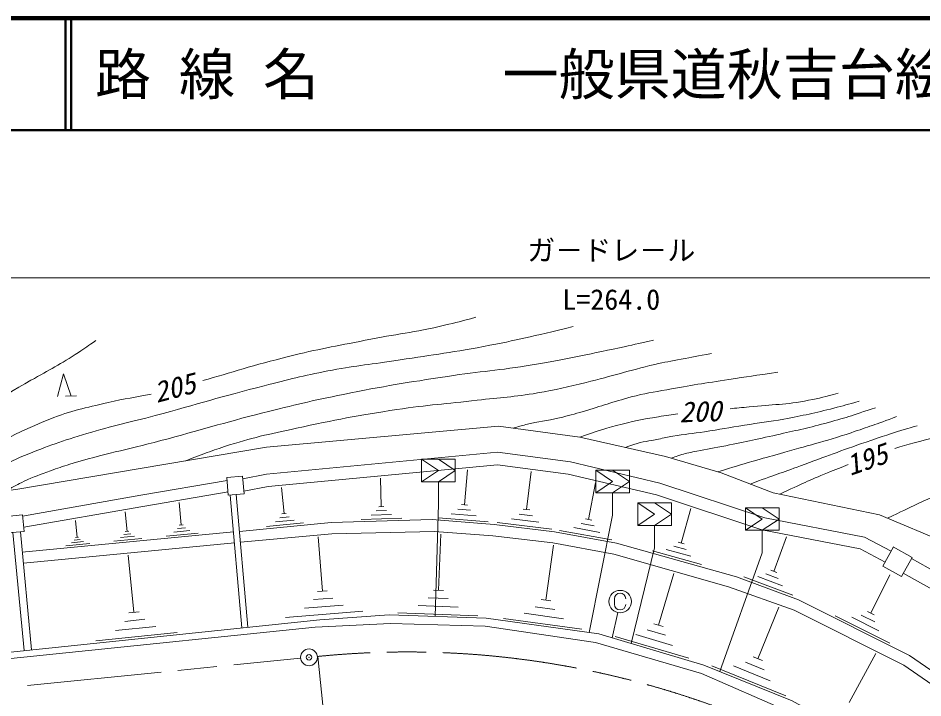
# Model space of a CAD drawing. Units: millimetres, scale not verified. Extents: x 40000 to 680000, y 20000 to 380000.
# Drawn here: x 173522 to 254236, y 319410 to 380000 of the extents above; entities that cross this region are included whole.
import ezdxf
from ezdxf.enums import TextEntityAlignment as Align

# ---------------------------------------------------------------- set-up
doc = ezdxf.new("R2010")
doc.units = ezdxf.units.MM
doc.header["$LTSCALE"] = 1000
doc.header["$PDMODE"] = 32
doc.header["$PDSIZE"] = 500
doc.linetypes.add('CHAIN', pattern=[18.5, 12, -1.5, 3.5, -1.5])
doc.linetypes.add('LONG_DASHED_DOTTED', pattern=[15.25, 12, -1.5, 0.25, -1.5])
for name, color, linetype, lineweight in [('M-BMK', 2, 'CHAIN', 13), ('M-TTL', 2, 'Continuous', 140), ('M-TTL-LINE', 7, 'Continuous', 50), ('M-TTL-TXT', 7, 'Continuous', 13)]:
    doc.layers.add(name, color=color, linetype=linetype, lineweight=lineweight)
doc.styles.add('@ＭＳ ゴシック', font='')
doc.styles.add('ＭＳ ゴシック', font='')
doc.styles.get('@ＭＳ ゴシック').set_extended_font_data('@MS Gothic')
doc.styles.get('ＭＳ ゴシック').set_extended_font_data('MS Gothic')

msp = doc.modelspace()

# ---------------------------------------------------------------- linework, layer by layer
at = {"layer": 'M-BMK'}
msp.add_line((100719, 313113), (198726, 322951), dxfattribs=at)
msp.add_arc((208250, 243505), 80000, 52.64003, 95.7317, dxfattribs=at)
at = {"layer": 'M-TTL'}
msp.add_line((680000, 380000), (40000, 380000), dxfattribs=at)
at = {"layer": 'M-TTL-LINE'}
for p, q in [((177750, 380000), (177750, 370000)), ((178250, 380000), (178250, 370000)), ((40000, 370000), (680000, 370000))]:
    msp.add_line(p, q, dxfattribs=at)
at = {"layer": 'M-TTL-TXT'}
for p, q in [((106458, 356840), (346415, 356840)), ((177044, 346268), (177579, 348287)), ((177579, 348287), (178244, 346307)), ((178743, 346324), (177744, 346291)), ((209518, 340678), (212518, 340678)), ((209518, 340678), (209518, 338678)), ((209518, 340678), (211018, 339678)), ((211018, 340678), (212518, 339678)), ((212518, 340678), (212518, 338678)), ((192136, 339048), (193537, 339172)), ((192136, 339048), (192276, 337473)), ((193537, 339172), (193676, 337597)), ((205914, 336461), (205837, 338999)), ((211018, 339678), (209518, 338678)), ((212518, 339678), (211018, 338678)), ((213347, 336623), (213600, 339741)), ((218873, 336195), (219281, 339594)), ((225050, 339696), (228050, 339696)), ((225050, 339696), (225050, 337696)), ((225050, 339696), (226550, 338696)), ((226550, 339696), (228050, 338696)), ((228050, 339696), (228050, 337696)), ((212518, 338678), (209518, 338678)), ((211018, 338678), (211018, 336678)), ((224420, 335312), (225016, 338582)), ((226550, 338696), (225050, 337696)), ((228050, 338696), (226550, 337696)), ((192276, 337473), (193676, 337597)), ((192446, 337488), (193486, 325653)), ((192977, 337535), (194016, 325708)), ((197243, 335839), (197021, 338160)), ((228050, 337696), (225050, 337696)), ((226550, 337696), (226550, 335696)), ((188068, 334822), (187877, 336815)), ((210720, 326670), (211018, 336678)), ((213625, 336600), (213068, 336645)), ((228803, 336786), (231803, 336786)), ((228803, 336786), (228803, 334786)), ((228803, 336786), (230303, 335786)), ((230303, 336786), (231803, 335786)), ((231803, 336786), (231803, 334786)), ((183240, 334249), (183074, 335984)), ((197450, 335859), (197036, 335819)), ((206378, 336112), (205472, 336085)), ((206141, 336468), (205688, 336454)), ((214388, 335641), (212161, 335822)), ((213868, 336132), (212754, 336222)), ((219422, 335637), (218208, 335783)), ((219177, 336159), (218570, 336232)), ((230303, 335786), (228803, 334786)), ((231803, 335786), (230303, 334786)), ((232679, 333214), (233537, 336278)), ((238399, 336353), (241399, 336353)), ((238399, 336353), (238399, 334353)), ((238399, 336353), (239899, 335353)), ((239899, 336353), (241399, 335353)), ((241399, 336353), (241399, 334353)), ((172492, 335590), (173913, 335732)), ((173913, 335732), (174060, 334250)), ((178781, 333720), (178638, 335216)), ((198995, 335003), (195680, 334686)), ((198135, 335255), (196477, 335097)), ((197689, 335547), (196860, 335468)), ((207760, 335429), (204134, 335318)), ((206843, 335764), (205030, 335708)), ((215466, 335106), (211011, 335467)), ((221126, 334447), (216270, 335030)), ((219971, 335078), (217543, 335370)), ((224712, 335258), (224128, 335365)), ((224473, 325231), (226550, 335696)), ((239899, 335353), (238399, 334353)), ((241399, 335353), (239899, 334353)), ((172640, 334109), (174060, 334250)), ((173728, 334217), (174731, 323693)), ((173900, 332407), (192734, 334204)), ((183395, 334264), (183085, 334234)), ((188834, 334320), (187410, 334184)), ((188451, 334571), (187739, 334503)), ((188246, 334839), (187890, 334805)), ((226500, 333484), (221829, 334336)), ((225418, 334164), (223082, 334590)), ((224919, 334738), (223751, 334951)), ((231803, 334786), (228803, 334786)), ((230303, 334786), (230303, 332786)), ((241399, 334353), (238399, 334353)), ((239899, 334353), (239899, 332353)), ((173051, 334150), (174054, 323622)), ((179068, 333532), (178534, 333481)), ((178914, 333733), (178647, 333707)), ((184550, 333624), (182072, 333387)), ((183907, 333813), (182668, 333694)), ((183573, 334031), (182954, 333972)), ((189573, 334103), (186725, 333832)), ((200675, 328926), (200296, 333752)), ((211035, 329001), (211220, 333993)), ((240938, 330690), (242080, 333768)), ((173994, 331424), (192820, 333226)), ((179910, 333181), (177773, 332977)), ((179356, 333344), (178287, 333242)), ((220609, 328108), (221286, 333012)), ((228198, 324263), (230303, 332786)), ((233528, 332032), (231339, 332645)), ((233103, 332623), (232009, 332929)), ((232952, 333137), (232405, 333290)), ((251627, 332860), (250666, 331152)), ((251591, 332880), (253272, 331935)), ((183860, 327045), (183330, 332117)), ((234500, 331288), (230123, 332513)), ((236126, 321760), (239899, 332353)), ((253277, 331932), (252316, 330224)), ((250666, 331152), (252316, 330224)), ((230651, 325891), (232014, 330494)), ((242647, 328554), (238249, 330186)), ((241711, 329402), (239512, 330218)), ((241324, 330046), (240225, 330454)), ((241212, 330588), (240663, 330792)), ((249589, 326969), (251300, 330380)), ((201106, 328960), (200244, 328893)), ((211481, 328985), (210589, 329018)), ((201591, 328305), (199867, 328169)), ((211900, 328255), (210117, 328321)), ((221047, 328048), (220172, 328168)), ((226728, 328245), (226728, 327745)), ((184313, 327093), (183408, 326998)), ((204285, 327129), (197390, 326587)), ((202507, 327683), (199060, 327412)), ((214521, 326730), (207390, 326994)), ((212765, 327509), (209199, 327641)), ((222167, 326465), (218665, 326949)), ((221388, 327287), (219637, 327528)), ((226503, 324765), (227009, 327019)), ((239506, 322905), (241370, 327511)), ((249894, 326816), (249285, 327121)), ((184842, 326415), (183030, 326226)), ((223822, 325523), (216817, 326490)), ((251292, 324285), (246420, 326729)), ((250319, 325383), (247882, 326605)), ((249954, 326176), (248736, 326787)), ((185823, 325786), (182201, 325407)), ((231278, 324990), (229634, 325476)), ((231062, 325769), (230240, 326012)), ((187710, 325250), (180465, 324493)), ((233355, 322944), (226779, 324891)), ((231905, 324089), (228617, 325062)), ((200260, 323105), (203257, 293255)), ((239917, 322739), (239095, 323072)), ((247646, 319008), (250043, 323354)), ((241997, 319599), (235417, 322263)), ((240618, 320923), (237328, 322255)), ((240062, 321914), (238417, 322580))]:
    msp.add_line(p, q, dxfattribs=at)
at = {"layer": 'M-TTL-TXT', "linetype": 'LONG_DASHED_DOTTED'}
msp.add_line((200260, 323105), (200219, 323101), dxfattribs=at)
at = {"layer": 'M-TTL-TXT'}
for points in [[(112579, 323759), (132902, 332618), (155827, 335905), (173331, 337980), (195680, 341770), (216386, 343616), (223621, 342654), (231266, 340924), (236238, 339463), (240890, 337686), (250349, 335731), (256449, 333185), (286132, 318101), (296390, 315566)], [(193557, 338948), (195684, 339338), (216293, 341301), (222798, 340441), (230778, 338557), (240141, 335465), (249014, 333746), (251412, 332478)], [(193654, 337848), (195835, 338248), (216273, 340194), (222599, 339357), (230479, 337498), (239863, 334398), (248644, 332697), (250872, 331519)], [(173924, 335617), (184486, 337469), (192161, 338773)], [(174023, 334620), (184656, 336484), (192249, 337774)], [(193265, 334255), (201448, 335036), (210459, 335311), (215986, 334863), (221363, 334217), (226894, 333209), (237620, 330206), (243137, 328159), (253036, 323195), (262720, 316520), (290758, 295160)], [(193351, 333276), (201511, 334037), (210681, 334231), (215886, 333868), (221214, 333228), (226669, 332234), (236879, 329307), (242738, 327241), (252525, 322333), (262133, 315710), (290162, 294357)], [(253219, 331830), (258412, 328930), (263350, 325866), (268396, 322369), (279926, 314939), (294612, 315057)], [(252484, 330522), (257650, 327638), (262526, 324611), (267258, 321328), (279490, 313436), (294702, 313558)], [(107985, 316716), (200424, 326378), (206634, 326822), (215263, 326502), (225321, 325114), (234699, 322338), (242565, 319154), (250479, 314787), (253931, 312514), (257770, 309634), (265279, 303579), (270012, 299943), (286179, 287576), (302050, 276101), (310806, 270040), (315894, 266614), (322488, 263048), (328935, 260182), (334826, 258124), (338578, 257039), (342698, 256198), (344550, 255785), (346680, 255551), (346893, 255914)], [(107569, 316198), (200026, 325707), (206755, 326032), (215179, 325802), (225044, 324333), (234485, 321584), (242242, 318204), (249666, 314388), (253395, 311883), (257397, 308900), (285513, 287352), (310286, 269806), (315511, 266265), (322332, 262412), (328452, 259725), (335270, 257323), (338427, 256461), (344307, 255121), (346415, 254975)]]:
    msp.add_lwpolyline(points, dxfattribs=at)
for centre, radius in [((227228, 327995), 1000), ((199473, 323026), 750)]:
    msp.add_circle(centre, radius, dxfattribs=at)
for centre, start, end in [((227228, 328245), 0, 180), ((227228, 327745), 180, 0)]:
    msp.add_arc(centre, 500, start, end, dxfattribs=at)
for points, knots in [([(190013, 347692), (192458, 348393), (194582, 349071), (197643, 349840), (200294, 350506), (201811, 350742), (204489, 351289), (207248, 351852), (208836, 351960), (211572, 352622), (212658, 352885), (213026, 352967), (214341, 353336)], [0, 0, 0, 0, 1, 1, 1, 2, 2, 2, 3, 3, 3, 4, 4, 4, 4]), ([(166138, 337127), (167555, 337809), (167912, 337982), (169048, 338534), (171019, 339491), (172054, 340178), (174083, 341007), (176220, 341880), (177447, 342307), (179658, 342972), (182020, 343683), (183382, 343941), (185764, 344581), (189565, 345603), (191672, 346260), (195486, 347235), (197689, 347798), (198924, 348120), (201156, 348555), (203437, 348999), (204740, 349095), (207036, 349454), (210164, 349943), (211931, 350137), (215042, 350730), (218181, 351329), (219226, 351583), (223028, 352508)], [0, 0, 0, 0, 1, 1, 1, 2, 2, 2, 3, 3, 3, 4, 4, 4, 5, 5, 5, 6, 6, 6, 7, 7, 7, 8, 8, 8, 9, 9, 9, 9]), ([(149302, 334970), (149766, 335433), (149941, 335576), (150392, 335912), (151148, 336474), (151671, 336637), (152526, 337032), (154469, 337931), (155609, 338320), (157589, 339136), (159451, 339904), (160528, 340254), (162364, 341081), (164167, 341892), (165176, 342353), (166920, 343285), (169995, 344928), (171651, 345970), (174669, 347716), (176331, 348678), (177312, 349138), (178910, 350202), (179520, 350609), (179731, 350743), (180454, 351268)], [0, 0, 0, 0, 1, 1, 1, 2, 2, 2, 3, 3, 3, 4, 4, 4, 5, 5, 5, 6, 6, 6, 7, 7, 7, 8, 8, 8, 8]), ([(172511, 337883), (173225, 338304), (173444, 338420), (174064, 338721), (174947, 339149), (175482, 339298), (176400, 339645), (177074, 339899), (177456, 340030), (178146, 340237), (181277, 341180), (183089, 341503), (186250, 342339), (189814, 343281), (191784, 343908), (195356, 344813), (198147, 345519), (199718, 345887), (202538, 346466), (206147, 347207), (208192, 347503), (211832, 348071), (214773, 348529), (216451, 348585), (219384, 349096), (222436, 349627), (224139, 349967), (227168, 350621), (228353, 350877), (228735, 350957), (230198, 351293)], [0, 0, 0, 0, 1, 1, 1, 2, 2, 2, 3, 3, 3, 4, 4, 4, 5, 5, 5, 6, 6, 6, 7, 7, 7, 8, 8, 8, 9, 9, 9, 10, 10, 10, 10]), ([(188488, 340551), (190103, 341197), (190581, 341357), (191945, 341808), (194397, 342619), (195827, 342896), (198350, 343445), (201832, 344202), (203795, 344580), (207317, 345112), (210100, 345532), (211680, 345614), (214475, 345943), (216572, 346189), (217760, 346235), (219843, 346586), (221553, 346874), (222498, 347110), (224183, 347523), (226592, 348114), (227912, 348565), (230327, 349130), (231231, 349342), (231748, 349413), (232659, 349590), (233718, 349796), (234052, 349859), (235372, 350109)], [0, 0, 0, 0, 1, 1, 1, 2, 2, 2, 3, 3, 3, 4, 4, 4, 5, 5, 5, 6, 6, 6, 7, 7, 7, 8, 8, 8, 9, 9, 9, 9]), ([(217686, 343443), (218222, 343610), (218376, 343648), (218821, 343767), (219970, 344072), (220652, 344079), (221805, 344367), (222642, 344577), (223107, 344707), (223936, 344946), (225613, 345431), (226529, 345783), (228215, 346234), (229443, 346562), (230155, 346649), (231404, 346882), (233553, 347283), (234767, 347452), (236928, 347785), (238626, 348047), (239167, 348127), (241280, 348429)], [0, 0, 0, 0, 1, 1, 1, 2, 2, 2, 3, 3, 3, 4, 4, 4, 5, 5, 5, 6, 6, 6, 7, 7, 7, 7]), ([(156432, 335977), (156796, 336269), (156946, 336357), (157305, 336552), (157989, 336922), (158469, 336894), (159217, 337109), (160756, 337551), (161654, 337689), (163160, 338233), (164661, 338775), (165501, 339087), (166959, 339736), (170677, 341391), (172563, 342758), (176348, 344256), (178310, 345032), (179493, 345239), (181544, 345739), (183052, 346106), (184015, 346185), (185382, 346480)], [0, 0, 0, 0, 1, 1, 1, 2, 2, 2, 3, 3, 3, 4, 4, 4, 5, 5, 5, 6, 6, 6, 7, 7, 7, 7]), ([(237049, 345187), (237563, 345234), (238100, 345284), (238750, 345352), (240818, 345569), (242003, 345524), (244041, 345937), (245084, 346148), (245460, 346224), (246690, 346570)], [0, 0, 0, 0, 1, 1, 1, 2, 2, 2, 3, 3, 3, 3]), ([(227695, 341732), (228045, 341872), (228154, 341903), (228452, 342000), (229288, 342270), (229791, 342295), (230650, 342475), (231150, 342580), (231430, 342639), (231933, 342725), (233027, 342912), (233648, 342961), (234745, 343128), (236139, 343340), (236915, 343492), (238307, 343716), (239686, 343937), (240469, 343997), (241841, 344261), (243589, 344598), (244570, 344791), (246294, 345239), (247176, 345468), (247471, 345543), (248545, 345859)], [0, 0, 0, 0, 1, 1, 1, 2, 2, 2, 3, 3, 3, 4, 4, 4, 5, 5, 5, 6, 6, 6, 7, 7, 7, 8, 8, 8, 8]), ([(223621, 342654), (225154, 343186), (225599, 343334), (226893, 343679), (228342, 344065), (229170, 344230), (230649, 344471), (231312, 344579), (231851, 344652), (232374, 344714)], [0, 0, 0, 0, 1, 1, 1, 2, 2, 2, 3, 3, 3, 3]), ([(231783, 340772), (232056, 340886), (232139, 340913), (232371, 340992), (232881, 341167), (233182, 341218), (233709, 341328), (234719, 341540), (235292, 341619), (236303, 341821), (238219, 342204), (239290, 342430), (241196, 342861), (242880, 343242), (243833, 343423), (245500, 343876), (247274, 344357), (247866, 344560), (249994, 345277)], [0, 0, 0, 0, 1, 1, 1, 2, 2, 2, 3, 3, 3, 4, 4, 4, 5, 5, 5, 6, 6, 6, 6]), ([(235937, 339551), (237459, 340029), (237853, 340157), (239091, 340515), (240011, 340781), (240532, 340911), (241453, 341176), (243947, 341894), (245368, 342224), (247829, 343047), (249419, 343578), (249949, 343761), (251874, 344485)], [0, 0, 0, 0, 1, 1, 1, 2, 2, 2, 3, 3, 3, 4, 4, 4, 4]), ([(238830, 338473), (241019, 339263), (241567, 339461), (243320, 340095), (245606, 340922), (246870, 341432), (249171, 342215), (250613, 342706), (251419, 342987), (252879, 343422), (253207, 343520), (253312, 343553), (253719, 343668)], [0, 0, 0, 0, 1, 1, 1, 2, 2, 2, 3, 3, 3, 4, 4, 4, 4]), ([(241469, 337566), (243487, 338516), (244044, 338774), (245729, 339469), (246430, 339758), (247016, 339996), (247576, 340214)], [0, 0, 0, 0, 1, 1, 1, 2, 2, 2, 2]), ([(251073, 335429), (252412, 336061), (252746, 336220), (253819, 336726), (255091, 337327), (255816, 337635), (257075, 338262), (258512, 338978), (258976, 339239), (260704, 340193)], [0, 0, 0, 0, 1, 1, 1, 2, 2, 2, 3, 3, 3, 3])]:
    msp.add_open_spline(points, degree=3, knots=knots, dxfattribs=at)
msp.add_open_spline([(251718, 341644), (252941, 342022), (253810, 342237), (255745, 342723)], degree=3, dxfattribs=at)
msp.add_point((199473, 323026), dxfattribs=at)

# ---------------------------------------------------------------- texts
at = {"layer": 'M-TTL-TXT', "style": 'ＭＳ ゴシック'}
for s, p in [('路 線 名', (180380, 375000)), ('一般県道秋吉台絵堂線', (216734, 375000))]:
    msp.add_text(s, height=3666, dxfattribs=at).set_placement(p, align=Align.MIDDLE_LEFT)
msp.add_text('ガ－ドレ－ル', height=1833, dxfattribs=at).set_placement((226437, 357840), align=Align.BOTTOM_CENTER)
at = {"layer": 'M-TTL-TXT', "style": '@ＭＳ ゴシック'}
msp.add_text('L=264.0', height=1833, dxfattribs=at).set_placement((226437, 355840), align=Align.TOP_CENTER)
at = {"layer": 'M-TTL-TXT', "style": 'ＭＳ ゴシック', "oblique": 15}
for s, rotation, p in [('205', 14.691, (187470, 347058)), ('200', 1.875, (234371, 344941)), ('195', 19.251, (249212, 340671))]:
    msp.add_text(s, height=1833, rotation=rotation, dxfattribs=at).set_placement(p, align=Align.MIDDLE_CENTER)

doc.saveas('drawing.dxf')
